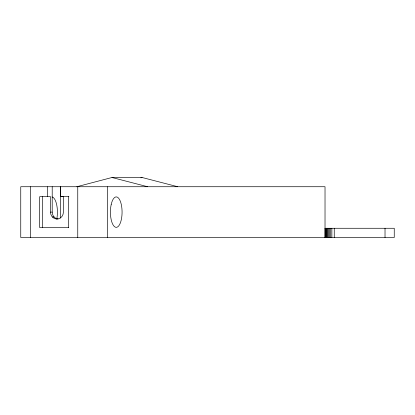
<?xml version="1.0" encoding="UTF-8"?>
<svg xmlns="http://www.w3.org/2000/svg" width="415" height="415" viewBox="0 0 415 415"><rect width="100%" height="100%" fill="white"/><g stroke="black" fill="none" stroke-linecap="round" stroke-linejoin="round"><path stroke-width="0.62" d="M76.842 186.729L111.993 177.501L142.101 177.501L177.724 186.729M140.872 177.828L142.101 177.501M60.502 186.729L60.502 196.653L63.391 196.653L63.391 212.117A6.925 6.438 90 0 1 56.954 219.037A6.925 6.438 90 0 1 50.516 212.117L50.516 196.653L39.69 196.653L39.69 227.576L68.776 227.576M60.502 196.653L68.885 196.653M50.516 212.117L52.207 212.117A6.925 6.438 90 0 0 58.084 219.011M52.399 217.009L54.09 217.009M325.023 228.271L394.25 228.271L394.25 237.499L20.75 237.499L20.75 186.729L325.023 186.729L325.023 237.499M111.993 177.501L147.6 186.729M385.021 228.271L385.021 237.499M334.251 228.271L334.251 237.499M331.865 228.271L331.865 237.499M330.719 228.271L330.719 237.499M329.64 228.271L329.64 237.499M328.633 228.271L328.633 237.499M327.726 228.271L327.726 237.499M326.932 228.271L326.932 237.499M326.257 228.271L326.257 237.499M325.723 228.271L325.723 237.499M325.339 228.271L325.339 237.499M325.101 228.271L325.101 237.499M107.412 186.729L107.412 237.499M77.755 186.729L77.755 237.499M68.444 196.653L68.444 227.576M60.424 186.729L60.424 218.046M52.207 186.729L52.207 212.117M47.626 186.729L47.626 196.653M42.574 196.653L42.574 227.576M30.378 186.729L30.378 237.499M52.098 196.943A15.231 5.831 -90 0 1 56.762 219.151M111.199 204.502A15.231 5.831 90 0 0 116.247 227.347A15.231 5.831 90 0 0 121.294 204.502A15.231 5.831 90 0 0 111.199 204.502"/></g></svg>
